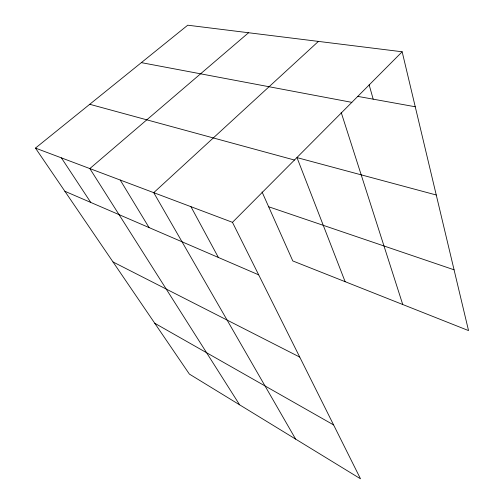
<?xml version="1.0" encoding="UTF-8"?>
<svg xmlns="http://www.w3.org/2000/svg" width="504" height="504" viewBox="0 0 504 504"><rect width="100%" height="100%" fill="white"/><g stroke="black" fill="none" stroke-linecap="round" stroke-linejoin="round"><path stroke-width="0.76" d="M402.161 51.78L187.734 25.2L35.463 148.094L232.47 222.333L402.161 51.78L468.537 330.586L292.799 260.946L262.048 191.948M318.427 41.397L153.739 192.667L295.634 439.104M248.567 32.741L89.838 168.582L239.621 404.825M357.796 96.384L415.252 106.766M141.353 62.635L351.836 102.356M436.256 194.998L296.995 157.601L345.127 281.686M89.743 104.29L294.449 160.039M268.645 206.753L454.066 269.804M64.871 191.268L258.684 274.85M113.009 261.948L299.735 357.084M154.778 323.272L333.598 424.916M35.463 148.094L189.378 374.081L360.499 478.8L232.47 222.333M61.394 157.865L90.758 202.432M120.21 180.029L149.058 227.575M190.947 206.69L218.383 257.475M341.158 112.335L402.746 304.517M369.149 84.83L373.18 99.168"/></g></svg>
